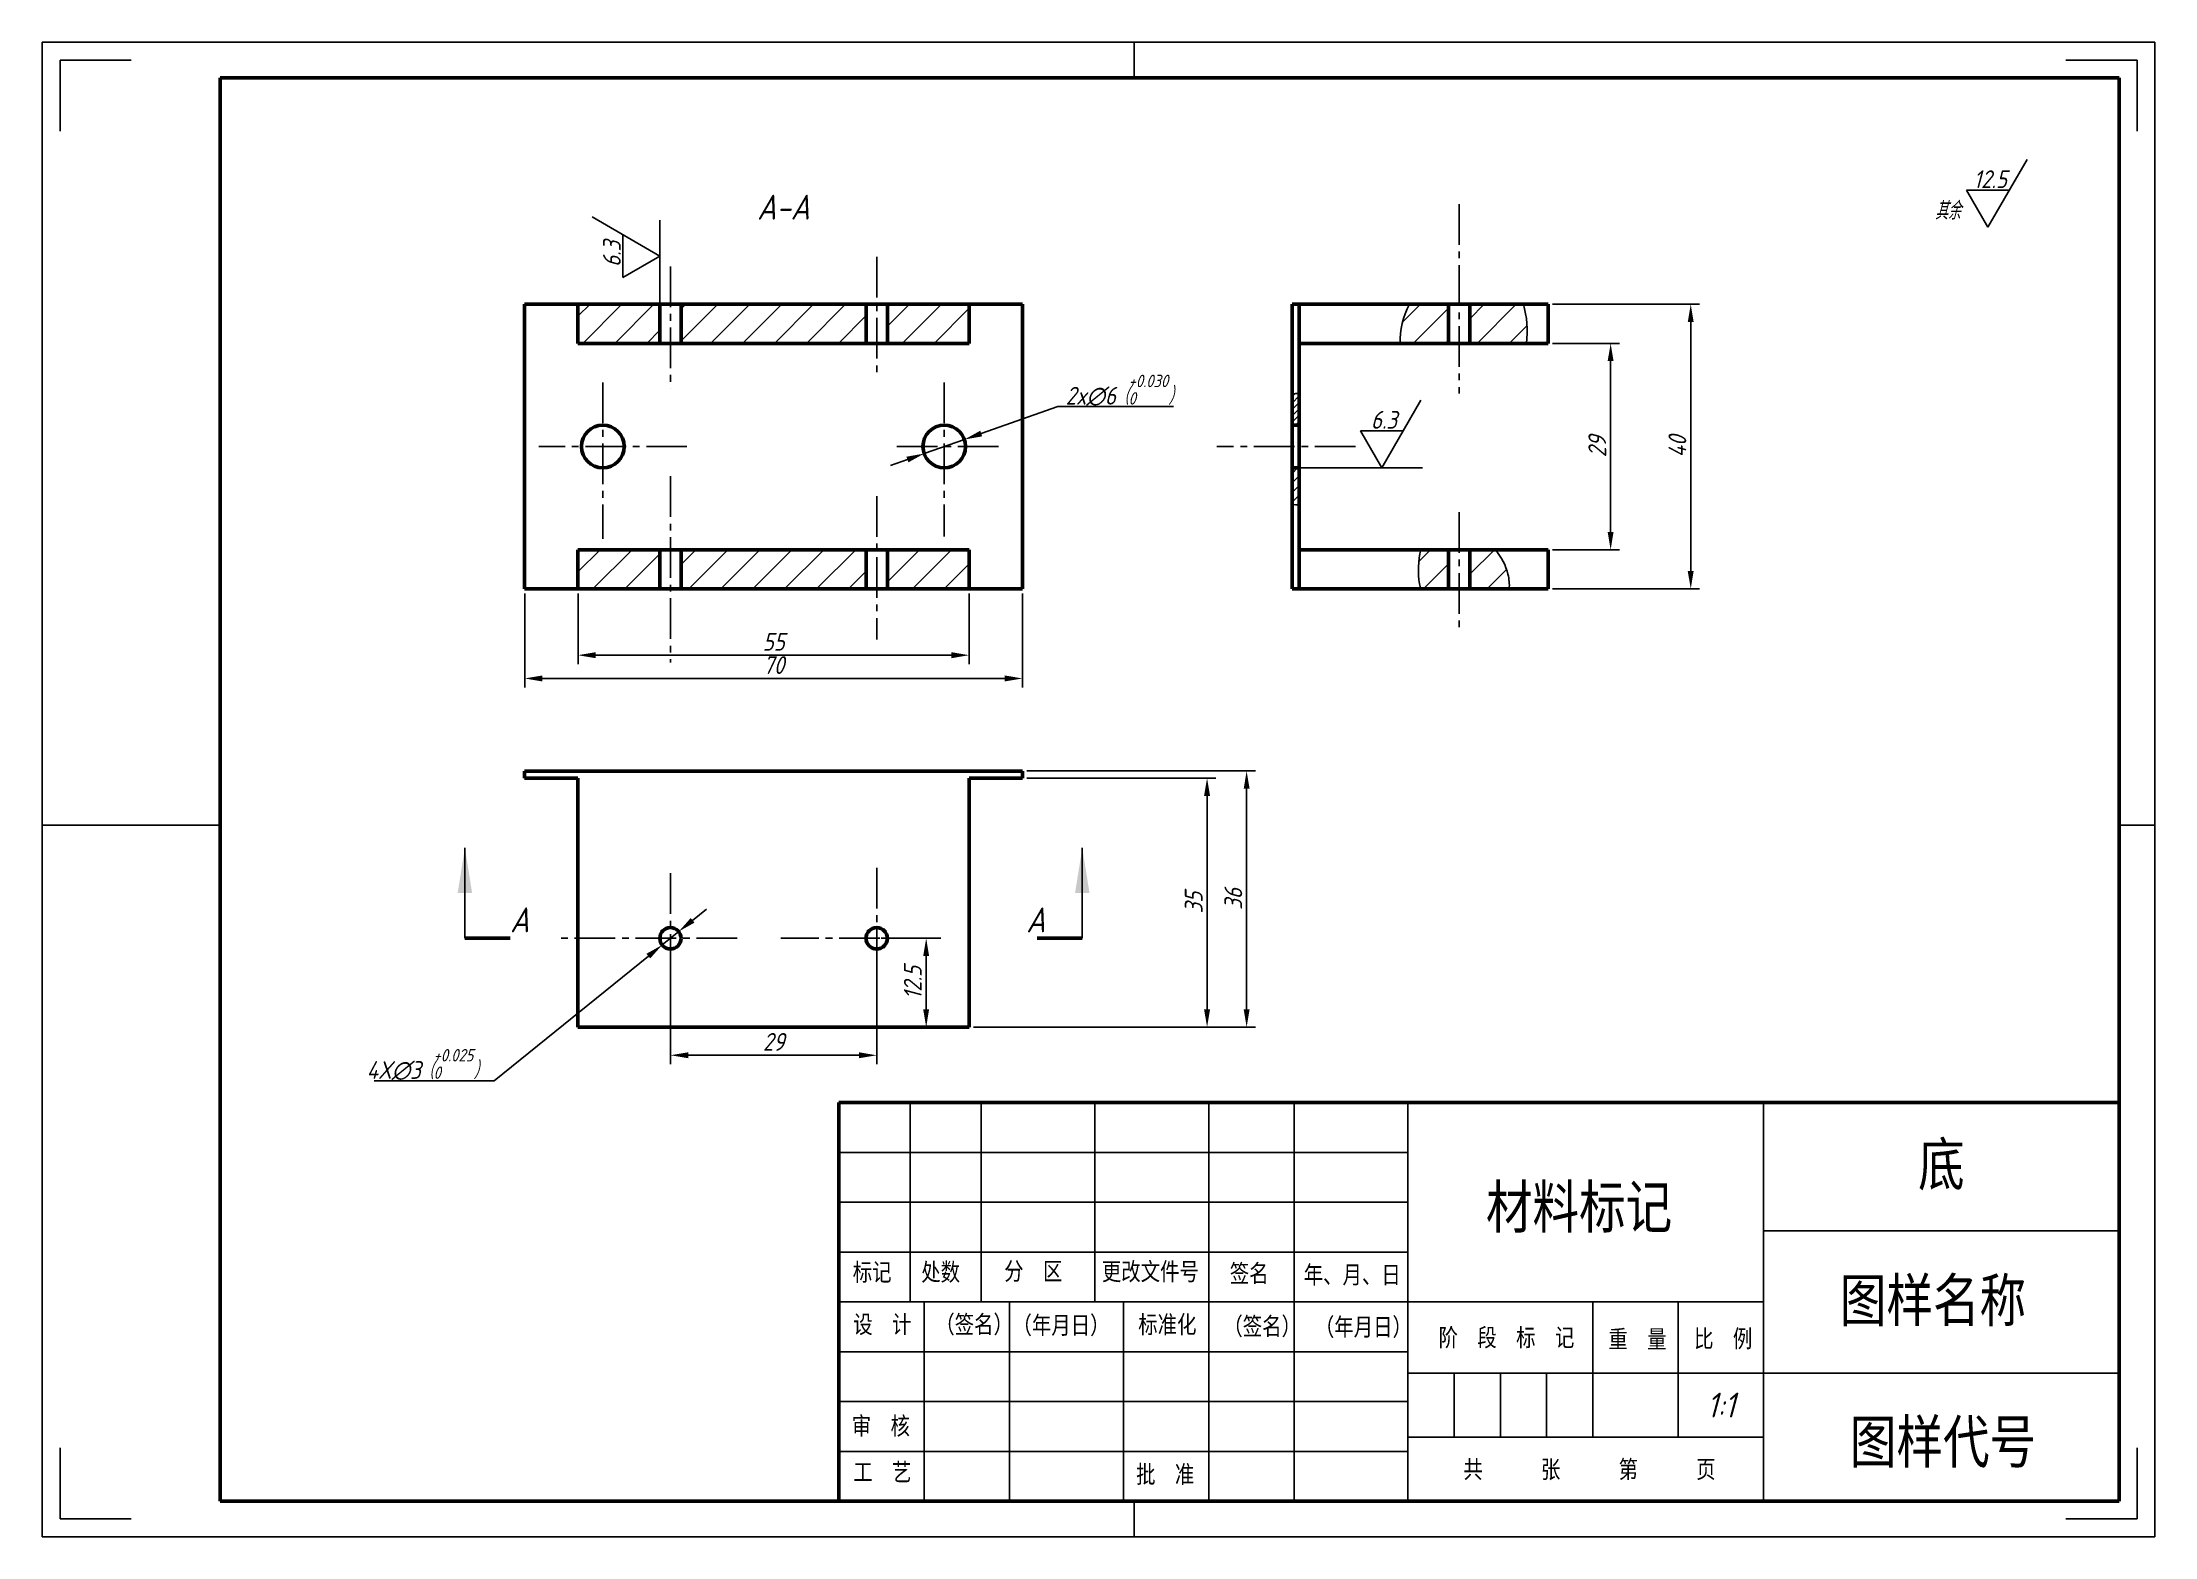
# Model space of a CAD drawing. Header units: millimetres. Extents: x 407 to 1451, y 331 to 541.
# Drawn here: x 1153.8 to 1450.8, y 331.4 to 541.4 of the extents above; entities outside this region: 1.
import ezdxf
from ezdxf.enums import TextEntityAlignment as Align

# ---------------------------------------------------------------- set-up
doc = ezdxf.new("R2010")
doc.units = ezdxf.units.MM
doc.linetypes.add('CENTER2', pattern=[28.575, 19.05, -3.175, 3.175, -3.175])
doc.layers.get('0').update_dxf_attribs({"lineweight": 50})
for name, color, linetype, lineweight in [('中心线', 1, 'CENTER2', 25), ('粗实线', 7, 'Continuous', 50), ('细实线', 7, 'Continuous', 25)]:
    doc.layers.add(name, color=color, linetype=linetype, lineweight=lineweight)
doc.layers.add('图框', color=7, linetype='Continuous')
doc.layers.add('标题栏', color=7, linetype='Continuous')
doc.styles.add('3.5', font='gbeitc.shx', dxfattribs={"height": 3.5, "bigfont": 'gbcbig.shx'})
doc.styles.get("Standard").update_dxf_attribs({"font": 'gbeitc.shx', "height": 2.5, "bigfont": 'gbcbig.shx'})
doc.styles.add('工程字-35', font='gbeitc.shx', dxfattribs={"width": 0.8, "height": 3.5, "bigfont": 'gbcbig.shx'})
doc.dimstyles.new('ISO-35', dxfattribs={"dimtxt": 2.5, "dimasz": 2.5, "dimexe": 1.25, "dimexo": 0.625, "dimtad": 1, "dimtoh": 1, "dimdsep": 46, "dimtxsty": 'Standard', "dimcen": 2.5, "dimadec": 0, "dimazin": 0, "dimtfac": 1, "dimtmove": 0, "dimatfit": 3, "dimfxl": 1, "dimarcsym": 0})
pattern_1 = [(45, (1135.9604, 328.9643), (-2.245064, 2.245064), [])]

# ---------------------------------------------------------------- blocks, each defined once
blk = doc.blocks.new('*D60')
at = {"layer": 'Defpoints', "color": 0}
for p in [(1221.62, 464.64), (1291.62, 464.64), (1291.62, 452.05)]:
    blk.add_point(p, dxfattribs=at)
at = {"layer": '细实线', "color": 0, "lineweight": -2}
for p, q in [((1221.62, 464.01), (1221.62, 450.8)), ((1291.62, 464.01), (1291.62, 450.8)), ((1224.12, 452.05), (1289.12, 452.05))]:
    blk.add_line(p, q, dxfattribs=at)
at = {"layer": '细实线', "color": 0}
for points in [[(1224.12, 452.47), (1224.12, 451.63), (1221.62, 452.05)], [(1289.12, 452.47), (1289.12, 451.63), (1291.62, 452.05)]]:
    blk.add_solid(points, dxfattribs=at)
at = {"layer": '细实线', "color": 0, "insert": (1256.62, 453.93), "char_height": 2.5, "attachment_point": 5}
blk.add_mtext('70', dxfattribs=at)
blk = doc.blocks.new('*D61')
at = {"layer": 'Defpoints', "color": 0}
for p in [(1229.12, 464.64), (1284.12, 464.64), (1284.12, 455.32)]:
    blk.add_point(p, dxfattribs=at)
at = {"layer": '细实线', "color": 0, "lineweight": -2}
for p, q in [((1229.12, 464.01), (1229.12, 454.07)), ((1284.12, 464.01), (1284.12, 454.07)), ((1231.62, 455.32), (1281.62, 455.32))]:
    blk.add_line(p, q, dxfattribs=at)
at = {"layer": '细实线', "color": 0}
for points in [[(1231.62, 455.74), (1231.62, 454.9), (1229.12, 455.32)], [(1281.62, 455.74), (1281.62, 454.9), (1284.12, 455.32)]]:
    blk.add_solid(points, dxfattribs=at)
at = {"layer": '细实线', "color": 0, "insert": (1256.62, 457.2), "char_height": 2.5, "attachment_point": 5}
blk.add_mtext('55', dxfattribs=at)
blk = doc.blocks.new('*D62')
at = {"layer": 'Defpoints', "color": 0}
for p in [(1365.5, 499.14), (1374.3, 499.14), (1365.5, 470.14)]:
    blk.add_point(p, dxfattribs=at)
at = {"layer": '细实线', "color": 0, "lineweight": -2}
for p, q in [((1366.13, 499.14), (1375.55, 499.14)), ((1374.3, 472.64), (1374.3, 496.64)), ((1366.13, 470.14), (1375.55, 470.14))]:
    blk.add_line(p, q, dxfattribs=at)
at = {"layer": '细实线', "color": 0}
for points in [[(1373.88, 496.64), (1374.71, 496.64), (1374.3, 499.14)], [(1373.88, 472.64), (1374.71, 472.64), (1374.3, 470.14)]]:
    blk.add_solid(points, dxfattribs=at)
at = {"layer": '细实线', "color": 0, "insert": (1372.42, 484.64), "char_height": 2.5, "attachment_point": 5, "rotation": 90}
blk.add_mtext('29', dxfattribs=at)
blk = doc.blocks.new('*D63')
at = {"layer": 'Defpoints', "color": 0}
for p in [(1365.5, 504.64), (1385.56, 504.64), (1365.5, 464.64)]:
    blk.add_point(p, dxfattribs=at)
at = {"layer": '细实线', "color": 0, "lineweight": -2}
for p, q in [((1366.13, 504.64), (1386.81, 504.64)), ((1385.56, 467.14), (1385.56, 502.14)), ((1366.13, 464.64), (1386.81, 464.64))]:
    blk.add_line(p, q, dxfattribs=at)
at = {"layer": '细实线', "color": 0}
for points in [[(1385.14, 502.14), (1385.97, 502.14), (1385.56, 504.64)], [(1385.14, 467.14), (1385.97, 467.14), (1385.56, 464.64)]]:
    blk.add_solid(points, dxfattribs=at)
at = {"layer": '细实线', "color": 0, "insert": (1383.68, 484.64), "char_height": 2.5, "attachment_point": 5, "rotation": 90}
blk.add_mtext('40', dxfattribs=at)
blk = doc.blocks.new('*D64')
at = {"layer": 'Defpoints', "color": 0}
for p in [(1283.45, 485.63), (1277.79, 483.65)]:
    blk.add_point(p, dxfattribs=at)
at = {"layer": '细实线', "color": 0, "lineweight": -2}
for p, q in [((1296.58, 490.25), (1285.81, 486.46)), ((1312.82, 490.25), (1296.58, 490.25)), ((1277.79, 483.65), (1283.45, 485.63)), ((1275.43, 482.82), (1273.07, 481.99))]:
    blk.add_line(p, q, dxfattribs=at)
at = {"layer": '细实线', "color": 0}
for points in [[(1285.67, 486.86), (1285.94, 486.07), (1283.45, 485.63)], [(1275.29, 483.21), (1275.57, 482.42), (1277.79, 483.65)]]:
    blk.add_solid(points, dxfattribs=at)
at = {"layer": '细实线', "color": 0, "insert": (1305.79, 492.55), "char_height": 2.5, "attachment_point": 5}
blk.add_mtext('2x∅6（{\\H0.7x;\\S+0.030^ 0;}）', dxfattribs=at)
blk = doc.blocks.new('*D65')
at = {"layer": 'Defpoints', "color": 0}
for p in [(1291.62, 439.05), (1284.12, 403.05), (1323.12, 403.05)]:
    blk.add_point(p, dxfattribs=at)
at = {"layer": '细实线', "color": 0, "lineweight": -2}
for p, q in [((1292.24, 439.05), (1324.37, 439.05)), ((1323.12, 436.55), (1323.12, 405.55)), ((1284.74, 403.05), (1324.37, 403.05))]:
    blk.add_line(p, q, dxfattribs=at)
at = {"layer": '细实线', "color": 0}
for points in [[(1322.71, 436.55), (1323.54, 436.55), (1323.12, 439.05)], [(1322.71, 405.55), (1323.54, 405.55), (1323.12, 403.05)]]:
    blk.add_solid(points, dxfattribs=at)
at = {"layer": '细实线', "color": 0, "insert": (1321.25, 421.05), "char_height": 2.5, "attachment_point": 5, "rotation": 90}
blk.add_mtext('36', dxfattribs=at)
blk = doc.blocks.new('*D66')
at = {"layer": 'Defpoints', "color": 0}
for p in [(1291.62, 438.05), (1317.56, 438.05), (1284.74, 403.05)]:
    blk.add_point(p, dxfattribs=at)
at = {"layer": '细实线', "color": 0, "lineweight": -2}
for p, q in [((1292.24, 438.05), (1318.81, 438.05)), ((1317.56, 405.55), (1317.56, 435.55)), ((1285.37, 403.05), (1318.81, 403.05))]:
    blk.add_line(p, q, dxfattribs=at)
at = {"layer": '细实线', "color": 0}
for points in [[(1317.14, 435.55), (1317.98, 435.55), (1317.56, 438.05)], [(1317.14, 405.55), (1317.98, 405.55), (1317.56, 403.05)]]:
    blk.add_solid(points, dxfattribs=at)
at = {"layer": '细实线', "color": 0, "insert": (1315.68, 420.55), "char_height": 2.5, "attachment_point": 5, "rotation": 90}
blk.add_mtext('35', dxfattribs=at)
blk = doc.blocks.new('*D67')
at = {"layer": 'Defpoints', "color": 0}
for p in [(1242.12, 415.55), (1271.12, 415.55), (1242.12, 399.1)]:
    blk.add_point(p, dxfattribs=at)
at = {"layer": '细实线', "color": 0, "lineweight": -2}
for p, q in [((1242.12, 414.92), (1242.12, 397.85)), ((1271.12, 414.92), (1271.12, 397.85)), ((1268.62, 399.1), (1244.62, 399.1))]:
    blk.add_line(p, q, dxfattribs=at)
at = {"layer": '细实线', "color": 0}
for points in [[(1244.62, 399.52), (1244.62, 398.69), (1242.12, 399.1)], [(1268.62, 399.52), (1268.62, 398.69), (1271.12, 399.1)]]:
    blk.add_solid(points, dxfattribs=at)
at = {"layer": '细实线', "color": 0, "insert": (1256.62, 400.98), "char_height": 2.5, "attachment_point": 5}
blk.add_mtext('29', dxfattribs=at)
blk = doc.blocks.new('*D68')
at = {"layer": 'Defpoints', "color": 0}
for p in [(1271.12, 415.55), (1278.07, 403.05), (1284.12, 403.05)]:
    blk.add_point(p, dxfattribs=at)
at = {"layer": '细实线', "color": 0, "lineweight": -2}
for p, q in [((1271.74, 415.55), (1279.32, 415.55)), ((1278.07, 413.05), (1278.07, 405.55)), ((1283.49, 403.05), (1276.82, 403.05))]:
    blk.add_line(p, q, dxfattribs=at)
at = {"layer": '细实线', "color": 0}
for points in [[(1277.65, 413.05), (1278.48, 413.05), (1278.07, 415.55)], [(1277.65, 405.55), (1278.48, 405.55), (1278.07, 403.05)]]:
    blk.add_solid(points, dxfattribs=at)
at = {"layer": '细实线', "color": 0, "insert": (1276.19, 409.3), "char_height": 2.5, "attachment_point": 5, "rotation": 90}
blk.add_mtext('12.5', dxfattribs=at)
blk = doc.blocks.new('*D69')
at = {"layer": 'Defpoints', "color": 0}
for p in [(1243.28, 416.49), (1240.95, 414.6)]:
    blk.add_point(p, dxfattribs=at)
at = {"layer": '细实线', "color": 0, "lineweight": -2}
for p, q in [((1245.23, 418.06), (1247.17, 419.63)), ((1243.28, 416.49), (1240.95, 414.6)), ((1217.31, 395.5), (1239.01, 413.03)), ((1200.48, 395.5), (1217.31, 395.5))]:
    blk.add_line(p, q, dxfattribs=at)
at = {"layer": '细实线', "color": 0}
for points in [[(1244.97, 418.39), (1245.49, 417.74), (1243.28, 416.49)], [(1238.74, 413.36), (1239.27, 412.71), (1240.95, 414.6)]]:
    blk.add_solid(points, dxfattribs=at)
at = {"layer": '细实线', "color": 0, "insert": (1207.8, 397.8), "char_height": 2.5, "attachment_point": 5}
blk.add_mtext('4X∅3（{\\H0.7x;\\S+0.025^ 0;}）', dxfattribs=at)
blk = doc.blocks.new('最后2.5的粗糙度')
at = {"layer": '细实线'}
for p, q in [((0, 0), (5.5, 9.53)), ((3, 5.2), (-3, 5.2)), ((-3, 5.2), (0, 0))]:
    blk.add_line(p, q, dxfattribs=at)
blk.add_attdef('1.6', text='', height=2.5, dxfattribs=at).set_placement((0.3, 8), align=Align.TOP_CENTER)

msp = doc.modelspace()

# ---------------------------------------------------------------- hatches: boundary and pattern name
at = {"layer": '细实线'}
h = msp.add_hatch(dxfattribs=at)
h.set_pattern_fill('ANSI31', color=256, style=0)
h.set_pattern_definition(pattern_1)
h.paths.add_polyline_path([(1240.617, 504.64), (1229.117, 504.64), (1229.117, 499.14), (1240.617, 499.14)], flags=0)
h = msp.add_hatch(dxfattribs=at)
h.set_pattern_fill('ANSI31', color=256, style=0)
h.set_pattern_definition(pattern_1)
h.paths.add_polyline_path([(1243.617, 499.14), (1269.617, 499.14), (1269.617, 504.64), (1243.617, 504.64)], flags=0)
h = msp.add_hatch(dxfattribs=at)
h.set_pattern_fill('ANSI31', color=256, style=0)
h.set_pattern_definition(pattern_1)
h.paths.add_polyline_path([(1284.117, 504.64), (1272.617, 504.64), (1272.617, 499.14), (1284.117, 499.14)], flags=0)
h = msp.add_hatch(dxfattribs=at)
h.set_pattern_fill('ANSI31', color=256, style=0)
h.set_pattern_definition(pattern_1)
edge = h.paths.add_edge_path(flags=0)
edge.add_line((1351.501, 504.64), (1346.042, 504.64))
edge.add_spline(control_points=[(1346.042, 504.64), (1345.098, 502.902), (1344.624, 500.95), (1344.723, 499.14)], knot_values=[0.0585174, 0.0585174, 0.0585174, 0.0585174, 0.1565219, 0.1565219, 0.1565219, 0.1565219], weights=[1, 1, 1, 1], degree=3, periodic=0)
edge.add_line((1344.723, 499.14), (1351.501, 499.14))
edge.add_line((1351.501, 499.14), (1351.501, 504.64))
h = msp.add_hatch(dxfattribs=at)
h.set_pattern_fill('ANSI31', color=256, style=0)
h.set_pattern_definition(pattern_1)
edge = h.paths.add_edge_path(flags=0)
edge.add_line((1362.032, 504.64), (1354.501, 504.64))
edge.add_line((1354.501, 504.64), (1354.501, 499.14))
edge.add_line((1354.501, 499.14), (1362.465, 499.14))
edge.add_spline(control_points=[(1362.465, 499.14), (1362.697, 500.961), (1362.546, 502.903), (1362.032, 504.64)], knot_values=[0.6119397, 0.6119397, 0.6119397, 0.6119397, 0.6999517, 0.6999517, 0.6999517, 0.6999517], weights=[1, 1, 1, 1], degree=3, periodic=0)
h = msp.add_hatch(dxfattribs=at)
h.set_pattern_fill('ANSI31', color=256, scale=0.2, style=0)
edge = h.paths.add_edge_path(flags=0)
edge.add_spline(control_points=[(1330.501, 492.119), (1330.168, 492.112), (1329.833, 492.078), (1329.501, 492.016)], knot_values=[0.93038, 0.93038, 0.93038, 0.93038, 0.9529941, 0.9529941, 0.9529941, 0.9529941], weights=[1, 1, 1, 1], degree=3, periodic=0)
edge.add_line((1329.501, 492.016), (1329.501, 487.64))
edge.add_line((1329.501, 487.64), (1330.501, 487.64))
edge.add_line((1330.501, 487.64), (1330.501, 492.119))
h = msp.add_hatch(dxfattribs=at)
h.set_pattern_fill('ANSI31', color=256, scale=0.3, style=0)
edge = h.paths.add_edge_path(flags=0)
edge.add_line((1330.501, 481.64), (1329.501, 481.64))
edge.add_line((1329.501, 481.64), (1329.501, 476.5))
edge.add_spline(control_points=[(1329.501, 476.5), (1329.83, 476.468), (1330.164, 476.458), (1330.501, 476.469)], knot_values=[0.3899524, 0.3899524, 0.3899524, 0.3899524, 0.4110338, 0.4110338, 0.4110338, 0.4110338], weights=[1, 1, 1, 1], degree=3, periodic=0)
edge.add_line((1330.501, 476.469), (1330.501, 481.64))
h = msp.add_hatch(dxfattribs=at)
h.set_pattern_fill('ANSI31', color=256, style=0)
h.set_pattern_definition(pattern_1)
h.paths.add_polyline_path([(1229.117, 470.14), (1229.117, 464.64), (1240.617, 464.64), (1240.617, 470.14)], flags=0)
h = msp.add_hatch(dxfattribs=at)
h.set_pattern_fill('ANSI31', color=256, style=0)
h.set_pattern_definition(pattern_1)
h.paths.add_polyline_path([(1243.617, 464.64), (1269.617, 464.64), (1269.617, 470.14), (1243.617, 470.14)], flags=0)
h = msp.add_hatch(dxfattribs=at)
h.set_pattern_fill('ANSI31', color=256, style=0)
h.set_pattern_definition(pattern_1)
h.paths.add_polyline_path([(1272.617, 470.14), (1272.617, 464.64), (1284.117, 464.64), (1284.117, 470.14)], flags=0)
h = msp.add_hatch(dxfattribs=at)
h.set_pattern_fill('ANSI31', color=256, style=0)
h.set_pattern_definition(pattern_1)
edge = h.paths.add_edge_path(flags=0)
edge.add_line((1351.501, 464.64), (1351.501, 470.14))
edge.add_line((1351.501, 470.14), (1347.619, 470.14))
edge.add_spline(control_points=[(1347.619, 470.14), (1347.229, 468.627), (1347.161, 466.611), (1347.52, 464.867), (1347.576, 464.64)], knot_values=[0.1067768, 0.1067768, 0.1067768, 0.1067768, 0.2109138, 0.2268823, 0.2268823, 0.2268823, 0.2268823], weights=[1, 1, 1, 1, 1], degree=3, periodic=0)
edge.add_line((1347.576, 464.64), (1351.501, 464.64))
h = msp.add_hatch(dxfattribs=at)
h.set_pattern_fill('ANSI31', color=256, style=0)
h.set_pattern_definition(pattern_1)
edge = h.paths.add_edge_path(flags=0)
edge.add_spline(control_points=[(1360.044, 464.64), (1360.085, 465.315), (1359.93, 467.254), (1358.937, 469.095), (1358.099, 470.14)], knot_values=[0.6573224, 0.6573224, 0.6573224, 0.6573224, 0.7019626, 0.782374, 0.782374, 0.782374, 0.782374], weights=[1, 1, 1, 1, 1], degree=3, periodic=0)
edge.add_line((1358.099, 470.14), (1354.501, 470.14))
edge.add_line((1354.501, 470.14), (1354.501, 464.64))
edge.add_line((1354.501, 464.64), (1360.044, 464.64))

# ---------------------------------------------------------------- linework, layer by layer
at = {"layer": '中心线', "ltscale": 0.3}
for p, q in [((1353.001, 518.714), (1353.001, 492.095)), ((1271.117, 511.278), (1271.117, 494.452)), ((1242.117, 509.935), (1242.117, 492.774)), ((1232.617, 493.64), (1232.617, 471.681)), ((1280.617, 493.64), (1280.617, 471.982)), ((1244.441, 484.64), (1223.619, 484.64)), ((1273.941, 484.64), (1288.728, 484.64)), ((1338.439, 484.64), (1318.948, 484.64)), ((1242.117, 480.459), (1242.117, 454.29)), ((1271.117, 477.682), (1271.117, 457.509)), ((1353.001, 475.44), (1353.001, 459.252)), ((1271.117, 425.442), (1271.117, 405.64)), ((1242.117, 424.683), (1242.117, 405.554)), ((1251.509, 415.547), (1226.422, 415.547)), ((1280.117, 415.547), (1257.651, 415.547))]:
    msp.add_line(p, q, dxfattribs=at)
at = {"layer": '图框'}
for p, q in [((1153.796, 541.447), (1450.796, 541.447)), ((1153.796, 331.447), (1153.796, 541.447)), ((1307.296, 541.447), (1307.296, 536.447)), ((1450.796, 541.447), (1450.796, 331.447)), ((1156.296, 538.947), (1166.296, 538.947)), ((1156.296, 538.947), (1156.296, 528.947)), ((1448.31, 538.953), (1438.31, 538.953)), ((1448.31, 538.953), (1448.31, 528.953)), ((1153.796, 431.447), (1178.796, 431.447)), ((1450.796, 431.447), (1445.796, 431.447)), ((1156.296, 333.947), (1156.296, 343.947)), ((1448.31, 333.942), (1448.31, 343.942)), ((1307.296, 336.447), (1307.296, 331.447)), ((1156.296, 333.947), (1166.296, 333.947)), ((1448.31, 333.942), (1438.31, 333.942)), ((1450.796, 331.447), (1153.796, 331.447))]:
    msp.add_line(p, q, dxfattribs=at)
at = {"layer": '标题栏'}
for p, q in [((1275.796, 392.447), (1275.796, 364.447)), ((1285.796, 392.447), (1285.796, 364.447)), ((1301.796, 392.447), (1301.796, 364.447)), ((1317.796, 392.447), (1317.796, 364.447)), ((1329.796, 392.447), (1329.796, 336.447)), ((1345.796, 392.447), (1345.796, 336.447)), ((1395.796, 336.447), (1395.796, 392.447)), ((1445.796, 392.447), (1445.796, 336.447)), ((1265.796, 385.447), (1345.796, 385.447)), ((1265.796, 378.447), (1345.796, 378.447)), ((1395.796, 374.447), (1445.796, 374.447)), ((1265.796, 371.447), (1345.796, 371.447)), ((1265.796, 364.447), (1395.796, 364.447)), ((1277.796, 364.447), (1277.796, 336.447)), ((1289.796, 364.447), (1289.796, 336.447)), ((1305.796, 364.447), (1305.796, 336.447)), ((1317.796, 364.447), (1317.796, 336.447)), ((1371.796, 345.447), (1371.796, 364.447)), ((1383.796, 345.447), (1383.796, 364.447)), ((1265.796, 357.447), (1345.796, 357.447)), ((1345.796, 354.447), (1395.796, 354.447)), ((1352.296, 354.447), (1352.296, 345.447)), ((1358.796, 354.447), (1358.796, 345.447)), ((1365.296, 354.447), (1365.296, 345.447)), ((1395.796, 354.447), (1445.796, 354.447)), ((1265.796, 350.447), (1345.796, 350.447)), ((1345.796, 345.447), (1395.796, 345.447)), ((1265.796, 343.447), (1345.796, 343.447)), ((1445.796, 336.447), (1265.796, 336.447))]:
    msp.add_line(p, q, dxfattribs=at)
at = {"layer": '粗实线'}
for p, q in [((1178.796, 536.447), (1445.796, 536.447)), ((1178.796, 336.447), (1178.796, 536.447)), ((1445.796, 536.447), (1445.796, 336.447)), ((1221.617, 504.64), (1221.617, 464.64)), ((1229.117, 504.64), (1221.617, 504.64)), ((1229.117, 499.14), (1229.117, 504.64)), ((1229.117, 504.64), (1240.617, 504.64)), ((1240.617, 499.14), (1240.617, 504.64)), ((1243.617, 504.64), (1240.617, 504.64)), ((1243.617, 504.64), (1243.617, 499.14)), ((1243.617, 504.64), (1269.617, 504.64)), ((1269.617, 499.14), (1269.617, 504.64)), ((1272.617, 504.64), (1269.617, 504.64)), ((1272.617, 504.64), (1272.617, 499.14)), ((1272.617, 504.64), (1284.117, 504.64)), ((1284.117, 504.64), (1284.117, 499.14)), ((1291.617, 504.64), (1284.117, 504.64)), ((1291.617, 504.64), (1291.617, 464.64)), ((1329.501, 504.64), (1329.501, 492.016)), ((1329.501, 504.64), (1330.501, 504.64)), ((1330.501, 504.64), (1330.501, 492.119)), ((1330.501, 504.64), (1346.042, 504.64)), ((1351.501, 504.64), (1346.042, 504.64)), ((1351.501, 504.64), (1351.501, 499.14)), ((1354.501, 504.64), (1351.501, 504.64)), ((1354.501, 499.14), (1354.501, 504.64)), ((1362.032, 504.64), (1354.501, 504.64)), ((1362.032, 504.64), (1365.501, 504.64)), ((1365.501, 499.14), (1365.501, 504.64)), ((1229.117, 499.14), (1240.617, 499.14)), ((1243.617, 499.14), (1240.617, 499.14)), ((1243.617, 499.14), (1269.617, 499.14)), ((1272.617, 499.14), (1269.617, 499.14)), ((1272.617, 499.14), (1284.117, 499.14)), ((1330.501, 499.14), (1344.723, 499.14)), ((1351.501, 499.14), (1344.723, 499.14)), ((1354.501, 499.14), (1351.501, 499.14)), ((1362.465, 499.14), (1354.501, 499.14)), ((1362.465, 499.14), (1365.501, 499.14)), ((1329.501, 492.016), (1329.501, 487.64)), ((1330.501, 492.119), (1330.501, 487.64)), ((1329.501, 487.64), (1330.501, 487.64)), ((1329.501, 487.64), (1329.501, 481.64)), ((1330.501, 481.64), (1330.501, 487.64)), ((1330.501, 481.64), (1329.501, 481.64)), ((1329.501, 481.64), (1329.501, 476.5)), ((1330.501, 481.64), (1330.501, 476.469)), ((1329.501, 476.5), (1329.501, 464.64)), ((1330.501, 476.469), (1330.501, 464.64)), ((1229.117, 470.14), (1240.617, 470.14)), ((1229.117, 470.14), (1229.117, 464.64)), ((1240.617, 464.64), (1240.617, 470.14)), ((1243.617, 470.14), (1240.617, 470.14)), ((1243.617, 470.14), (1243.617, 464.64)), ((1243.617, 470.14), (1269.617, 470.14)), ((1269.617, 464.64), (1269.617, 470.14)), ((1272.617, 470.14), (1269.617, 470.14)), ((1272.617, 470.14), (1284.117, 470.14)), ((1272.617, 470.14), (1272.617, 464.64)), ((1284.117, 464.64), (1284.117, 470.14)), ((1330.501, 470.14), (1347.619, 470.14)), ((1351.501, 470.14), (1347.619, 470.14)), ((1351.501, 470.14), (1351.501, 464.64)), ((1354.501, 470.14), (1351.501, 470.14)), ((1354.501, 464.64), (1354.501, 470.14)), ((1358.099, 470.14), (1354.501, 470.14)), ((1358.099, 470.14), (1365.501, 470.14)), ((1365.501, 470.14), (1365.501, 464.64)), ((1229.117, 464.64), (1221.617, 464.64)), ((1229.117, 464.64), (1240.617, 464.64)), ((1243.617, 464.64), (1240.617, 464.64)), ((1243.617, 464.64), (1269.617, 464.64)), ((1272.617, 464.64), (1269.617, 464.64)), ((1272.617, 464.64), (1284.117, 464.64)), ((1291.617, 464.64), (1284.117, 464.64)), ((1329.501, 464.64), (1330.501, 464.64)), ((1330.501, 464.64), (1347.576, 464.64)), ((1351.501, 464.64), (1347.576, 464.64)), ((1354.501, 464.64), (1351.501, 464.64)), ((1360.044, 464.64), (1354.501, 464.64)), ((1360.044, 464.64), (1365.501, 464.64)), ((1221.617, 439.047), (1221.617, 438.047)), ((1291.617, 439.047), (1221.617, 439.047)), ((1229.117, 438.047), (1221.617, 438.047)), ((1229.117, 438.047), (1229.117, 403.047)), ((1291.617, 438.047), (1284.117, 438.047)), ((1284.117, 403.047), (1284.117, 438.047)), ((1291.617, 439.047), (1291.617, 438.047)), ((1213.217, 415.547), (1219.567, 415.547)), ((1300.017, 415.547), (1293.667, 415.547)), ((1229.117, 403.047), (1284.117, 403.047)), ((1265.796, 392.447), (1445.796, 392.447)), ((1265.796, 336.447), (1265.796, 392.447)), ((1445.796, 336.447), (1178.796, 336.447))]:
    msp.add_line(p, q, dxfattribs=at)
for centre, radius in [((1232.617, 484.64), 3), ((1280.617, 484.64), 3), ((1242.117, 415.547), 1.5), ((1271.117, 415.547), 1.5)]:
    msp.add_circle(centre, radius, dxfattribs=at)
for points in [[(1213.217, 428.247), (1212.201, 421.897), (1214.233, 421.897)], [(1300.017, 428.247), (1299.001, 421.897), (1301.033, 421.897)]]:
    msp.add_solid(points, dxfattribs=at)
at = {"layer": '细实线'}
for p, q in [((1240.617, 504.64), (1240.617, 516.446)), ((1330.501, 481.64), (1347.835, 481.64)), ((1213.217, 415.547), (1213.217, 428.247)), ((1300.017, 415.547), (1300.017, 428.247))]:
    msp.add_line(p, q, dxfattribs=at)
for points in [[(1346.042, 504.64), (1345.098, 502.902), (1344.624, 500.95), (1344.723, 499.14)], [(1362.465, 499.14), (1362.697, 500.961), (1362.546, 502.903), (1362.032, 504.64)], [(1330.501, 492.119), (1330.168, 492.112), (1329.833, 492.078), (1329.501, 492.016)], [(1329.501, 476.5), (1329.83, 476.468), (1330.164, 476.458), (1330.501, 476.469)]]:
    msp.add_open_spline(points, degree=3, dxfattribs=at)
for points, knots in [([(1347.619, 470.14), (1347.229, 468.627), (1347.161, 466.611), (1347.52, 464.867), (1347.576, 464.64)], [0.10677682, 0.10677682, 0.10677682, 0.10677682, 0.21091376, 0.22688233, 0.22688233, 0.22688233, 0.22688233]), ([(1360.044, 464.64), (1360.085, 465.315), (1359.93, 467.254), (1358.937, 469.095), (1358.099, 470.14)], [0.65732238, 0.65732238, 0.65732238, 0.65732238, 0.70196265, 0.78237395, 0.78237395, 0.78237395, 0.78237395])]:
    msp.add_open_spline(points, degree=3, knots=knots, dxfattribs=at)

# ---------------------------------------------------------------- block references
for p, values in [((1427.352, 515.454), {'1.6': '12.5'}), ((1342.119, 481.644), {'1.6': '6.3'})]:
    msp.add_blockref('最后2.5的粗糙度', p, dxfattribs=at).add_auto_attribs(values)
at = {"layer": '细实线', "rotation": 90}
msp.add_blockref('最后2.5的粗糙度', (1240.636, 511.407), dxfattribs=at).add_auto_attribs({'1.6': '6.3'})

# ---------------------------------------------------------------- texts
at = {"insert": (407.457, 505.805), "char_height": 2.5, "width": 70.09204, "attachment_point": 1}
msp.add_mtext('\\A1;', dxfattribs=at)
at = {"layer": '标题栏', "width": 93.01929, "attachment_point": 1, "style": '工程字-35'}
for s, insert, char_height in [('{\\fSimSun|b0|i0|c134|p2;材料标记}', (1356.763, 380.809), 6), ('{\\fSimSun|b0|i0|c134|p2;标记}', (1267.751, 369.888), 2.5), ('{\\fSimSun|b0|i0|c134|p2;处数}', (1277.372, 369.903), 2.5), ('{\\fSimSun|b0|i0|c134|p2;分\u3000区}', (1289.033, 370.027), 2.5), ('{\\fSimSun|b0|i0|c134|p2;更改文件号}', (1302.768, 369.972), 2.5), ('{\\fSimSun|b0|i0|c134|p2;签名}', (1320.752, 369.714), 2.5), ('{\\fSimSun|b0|i0|c134|p2;年、月、日}', (1331.147, 369.52), 2.5), ('{\\fSimSun|b0|i0|c134|p2;图样名称}', (1406.526, 367.683), 6), ('{\\fSimSun|b0|i0|c134|p2;设\u3000计}', (1267.81, 362.548), 2.5), ('{\\fSimSun|b0|i0|c134|p2;（签名）}', (1279.352, 362.548), 2.5), ('{\\fSimSun|b0|i0|c134|p2;\u3000（年月日）}', (1287.478, 362.433), 2.5), ('{\\fSimSun|b0|i0|c134|p2;标准化}', (1307.884, 362.533), 2.5), ('{\\fSimSun|b0|i0|c134|p2;（签名）}', (1319.851, 362.284), 2.5), ('{\\fSimSun|b0|i0|c134|p2;（年月日）}', (1332.719, 362.185), 2.5), ('{\\fSimSun|b0|i0|c134|p2;阶\u3000段\u3000标\u3000记}', (1350.1, 360.7), 2.5), ('{\\fSimSun|b0|i0|c134|p2;重\u3000量}', (1373.983, 360.472), 2.5), ('{\\fSimSun|b0|i0|c134|p2;比\u3000例}', (1386.035, 360.541), 2.5), ('{\\fSimSun|b0|i0|c134|p2;审\u3000核}', (1267.606, 348.279), 2.5), ('{\\fSimSun|b0|i0|c134|p2;图样代号}', (1407.929, 347.807), 6), ('{\\fSimSun|b0|i0|c134|p2;工\u3000艺}', (1267.81, 341.793), 2.5), ('{\\fSimSun|b0|i0|c134|p2;批\u3000准}', (1307.578, 341.475), 2.5), ('{\\fSimSun|b0|i0|c134|p2;共\u3000\u3000\u3000张\u3000\u3000\u3000第\u3000\u3000\u3000页}', (1353.593, 342.175), 2.5)]:
    msp.add_mtext(s, dxfattribs=dict(at, insert=insert, char_height=char_height))
at = {"layer": '细实线', "char_height": 3.5, "style": '3.5'}
for s, insert, attachment_point in [('A-A', (1257.998, 520.027), 2), ('A', (1219.567, 419.877), 1), ('A', (1292.137, 419.877), 1)]:
    msp.add_mtext(s, dxfattribs=dict(at, insert=insert, attachment_point=attachment_point))
at = {"layer": '细实线', "insert": (1421.688, 517.787), "char_height": 2.5, "width": 21.64921, "attachment_point": 5}
msp.add_mtext('其余', dxfattribs=at)
at = {"layer": '细实线', "ltscale": 4, "insert": (1420.796, 383.447), "char_height": 6, "width": 50, "attachment_point": 5, "style": '工程字-35'}
msp.add_mtext('{\\fMicrosoft YaHei|b0|i0|c134|p34;底}', dxfattribs=at)
at = {"layer": '细实线', "insert": (1389.796, 349.947), "char_height": 3.5, "width": 12, "attachment_point": 5, "style": '3.5'}
msp.add_mtext('1:1', dxfattribs=at)

# ---------------------------------------------------------------- dimensions: what is measured, and where the dimension line sits
at = {"layer": '细实线'}
for base, p1, p2, picture, middle in [((1385.556, 504.64), (1365.501, 464.64), (1365.501, 504.64), '*D63', (1383.681, 484.64)), ((1374.295, 499.14), (1365.501, 470.14), (1365.501, 499.14), '*D62', (1372.42, 484.64)), ((1323.122, 403.047), (1291.617, 439.047), (1284.117, 403.047), '*D65', (1321.247, 421.047)), ((1317.559, 438.047), (1284.742, 403.047), (1291.617, 438.047), '*D66', (1315.684, 420.547)), ((1278.065, 403.047), (1271.117, 415.547), (1284.117, 403.047), '*D68', (1276.19, 409.297))]:
    dim = msp.add_linear_dim(base=base, p1=p1, p2=p2, angle=90, dimstyle='ISO-35', dxfattribs=at)
    dim.commit()
    dim.dimension.update_dxf_attribs({"geometry": picture, "text_midpoint": middle})
for p1, p2, text, picture, middle in [((1277.786, 483.645), (1283.447, 485.634), '2x<>（{\\H0.7x;\\S+0.030^ 0;}）', '*D64', (1305.793, 490.249)), ((1243.283, 416.49), (1240.95, 414.604), '4X<>（{\\H0.7x;\\S+0.025^ 0;}）', '*D69', (1207.803, 395.498))]:
    dim = msp.add_diameter_dim_2p(p1=p1, p2=p2, text=text, dimstyle='ISO-35', dxfattribs=at)
    dim.commit()
    dim.dimension.update_dxf_attribs({"geometry": picture, "text_midpoint": middle, "dimtype": 163})
for base, p1, p2, picture, middle in [((1291.617, 452.05), (1221.617, 464.64), (1291.617, 464.64), '*D60', (1256.617, 453.925)), ((1284.117, 455.32), (1229.117, 464.64), (1284.117, 464.64), '*D61', (1256.617, 457.195)), ((1242.117, 399.103), (1271.117, 415.547), (1242.117, 415.547), '*D67', (1256.617, 400.978))]:
    dim = msp.add_linear_dim(base=base, p1=p1, p2=p2, dimstyle='ISO-35', dxfattribs=at)
    dim.commit()
    dim.dimension.update_dxf_attribs({"geometry": picture, "text_midpoint": middle})

doc.saveas('drawing.dxf')
